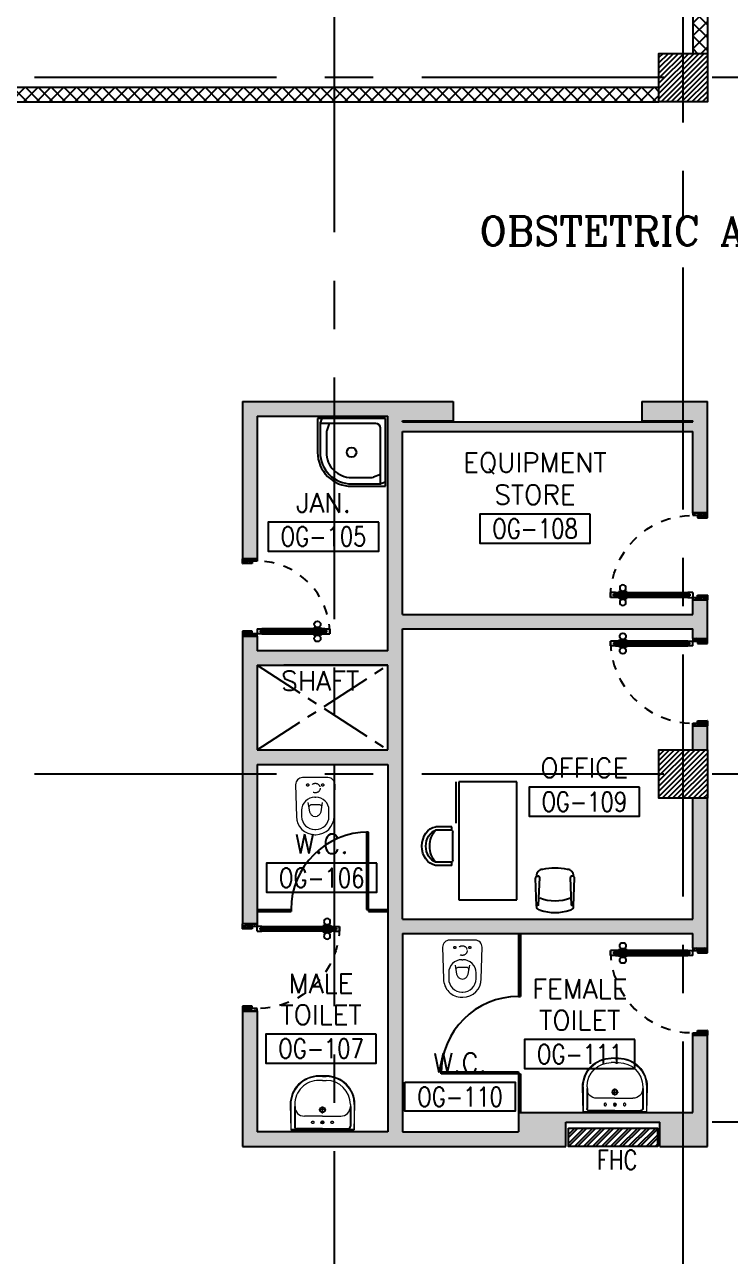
# Model space of a CAD drawing. Extents: x 276011.4 to 276105.3, y 57291.9 to 57371.4.
# Drawn here: x 276070.01 to 276077.3, y 57308.18 to 57320.91 of the extents above; entities that cross this region are included whole.
import ezdxf
from ezdxf.enums import TextEntityAlignment as Align

# ---------------------------------------------------------------- set-up
doc = ezdxf.new("R2010")
doc.units = 0
doc.header["$MEASUREMENT"] = 0
for name, pattern in [('CENTER2', [1.125, 0.75, -0.125, 0.125, -0.125]), ('CENTERX2', [4, 2.5, -0.5, 0.5, -0.5]), ('DASHED', [0.75, 0.5, -0.25]), ('HIDDEN', [0.375, 0.25, -0.125]), ('HIDDEN2', [0.1875, 0.125, -0.0625])]:
    doc.linetypes.add(name, pattern=pattern)
doc.layers.get('0').update_dxf_attribs({"linetype": 'CONTINUOUS'})
for name, color, linetype in [('AXES', 11, 'CENTERX2'), ('COL', 5, 'CONTINUOUS'), ('DOOR', 7, 'CONTINUOUS'), ('FHC', 2, 'CONTINUOUS'), ('FIX', 3, 'CONTINUOUS'), ('FMCHAIR', 5, 'CONTINUOUS'), ('FMDESK', 4, 'CONTINUOUS'), ('HAT', 8, 'CONTINUOUS'), ('NON-MEDICAL', 5, 'CONTINUOUS'), ('PART', 9, 'CONTINUOUS'), ('RM-BOX', 4, 'CONTINUOUS'), ('RM-NAME', 2, 'CONTINUOUS'), ('RM-NO', 2, 'CONTINUOUS'), ('SHAFT', 3, 'CONTINUOUS'), ('WALL', 2, 'CONTINUOUS'), ('WallType', 11, 'CONTINUOUS'), ('WallType2', 3, 'CONTINUOUS')]:
    doc.layers.add(name, color=color, linetype=linetype)
doc.styles.add('ROMANC', font='romanc', dxfattribs={"height": 0.1})
doc.styles.add('ROMANS', font='ROMANS.shx', dxfattribs={"width": 0.6})

# ---------------------------------------------------------------- blocks, each defined once
blk = doc.blocks.new('DESK-O')
for p, q in [((0, 0), (1, 0)), ((0, -1), (0, 0)), ((1, 0), (1, -1)), ((1, -1), (0, -1)), ((1, -1.05), (0.65, -1.05))]:
    blk.add_line(p, q)
blk = doc.blocks.new('RM1')
at = {"layer": 'RM-BOX'}
blk.add_lwpolyline([(570, -200), (-570, -200), (-570, -500), (570, -500)], close=True, dxfattribs=at)
at = {"layer": 'RM-NAME', "style": 'ROMANS'}
for tag, p in [('ROOMNAME1', (0, 324)), ('ROOMNAME2', (0, 0))]:
    blk.add_attdef(tag, text='', height=200, dxfattribs=at).set_placement(p, align=Align.MIDDLE)
at = {"layer": 'RM-NO', "style": 'ROMANS', "width": 0.8}
blk.add_attdef('ROOMNO', text='', height=200, dxfattribs=at).set_placement((0, -350), align=Align.MIDDLE)
blk = doc.blocks.new('CHR2')
for p, q in [((-0.947, 0.386), (-0.937, 0.42)), ((-0.861, 0.48), (-0.229, 0.5)), ((-0.836, 0.425), (-0.836, 0.475)), ((-0.834, 0.423), (-0.215, 0.396)), ((-0.183, 0.469), (-0.183, 0.436)), ((-0.947, -0.386), (-0.937, -0.42)), ((-0.861, -0.48), (-0.223, -0.499)), ((-0.836, -0.425), (-0.836, -0.481)), ((-0.834, -0.423), (-0.215, -0.396)), ((-0.183, -0.469), (-0.183, -0.436))]:
    blk.add_line(p, q)
for centre, radius, start, end in [((0.442, 0), 1.442, 164.4748, 195.5252), ((-0.857, 0.397), 0.0833, 92.5404, 163.5801), ((-0.834, 0.425), 0.00208, 180, 267.4596), ((0.516, 0), 1.253, 161.5812, 198.4188), ((-0.219, 0.466), 0.0359, 3.8781, 106.7041), ((-0.214, 0.428), 0.0319, 268.1708, 14.5154), ((-0.184, 0.325), 0.154, 359.6456, 90.3755), ((-1.747, 0), 1.747, 349.2995, 10.7005), ((-0.857, -0.397), 0.0833, 196.4199, 267.4596), ((-0.834, -0.425), 0.00208, 92.5404, 180), ((-0.215, -0.468), 0.0316, 255.3205, 359.2331), ((-0.214, -0.428), 0.0319, 345.4846, 91.8292), ((-0.184, -0.325), 0.154, 269.6202, 0.3544)]:
    blk.add_arc(centre, radius, start, end)
blk = doc.blocks.new('CHR3')
for p, q in [((-0.039, 0.5), (-0.558, 0.5)), ((-0.05, 0.412), (-0.558, 0.412)), ((-0.039, 0.5), (-0.039, 0.412)), ((0, 0.362), (0, -0.362)), ((-0.05, -0.412), (-0.558, -0.412)), ((-0.039, -0.5), (-0.553, -0.5)), ((-0.039, -0.411), (-0.039, -0.5))]:
    blk.add_line(p, q)
for centre, radius, start, end in [((-0.497, 0), 0.503, 97.0495, 263.5769), ((-0.446, 0), 0.427, 105.249, 254.751), ((-0.212, 0), 0.538, 130.0756, 229.9244), ((-0.05, 0.362), 0.05, 0, 90), ((-0.05, -0.362), 0.05, 270, 0)]:
    blk.add_arc(centre, radius, start, end)
blk = doc.blocks.new('*X47')
at = {"color": 0}
for p, q in [((235129, 132669), (235610, 133150)), ((235129, 132722), (235556, 133150)), ((235129, 132775), (235503, 133150)), ((235129, 132828), (235450, 133150)), ((235129, 132881), (235397, 133150)), ((235129, 132934), (235344, 133150)), ((235129, 132987), (235291, 133150)), ((235129, 133040), (235238, 133150)), ((235129, 133093), (235185, 133150)), ((235163, 132650), (235629, 133116)), ((235216, 132650), (235629, 133063)), ((235269, 132650), (235629, 133010)), ((235322, 132650), (235629, 132957)), ((235375, 132650), (235629, 132904)), ((235428, 132650), (235629, 132851)), ((235481, 132650), (235629, 132798)), ((235534, 132650), (235629, 132745)), ((235587, 132650), (235629, 132691))]:
    blk.add_line(p, q, dxfattribs=at)
blk = doc.blocks.new('COL50')
at = {"layer": 'COL'}
blk.add_lwpolyline([(-250, 250), (-250, -250), (250, -250), (250, 250)], close=True, dxfattribs=at)
blk = doc.blocks.new('*X41')
at = {"color": 0}
for p, q in [((235129, 139881), (235597, 140350)), ((235129, 139934), (235544, 140350)), ((235129, 139987), (235491, 140350)), ((235129, 140040), (235438, 140350)), ((235129, 140093), (235385, 140350)), ((235129, 140146), (235332, 140350)), ((235129, 140199), (235279, 140350)), ((235129, 140253), (235226, 140350)), ((235129, 140306), (235173, 140350)), ((235150, 139850), (235629, 140328)), ((235203, 139850), (235629, 140275)), ((235256, 139850), (235629, 140222)), ((235309, 139850), (235629, 140169)), ((235362, 139850), (235629, 140116)), ((235415, 139850), (235629, 140063)), ((235468, 139850), (235629, 140010)), ((235521, 139850), (235629, 139957)), ((235574, 139850), (235629, 139904))]:
    blk.add_line(p, q, dxfattribs=at)
blk = doc.blocks.new('DOOR90')
at = {"layer": 'DOOR', "color": 0, "linetype": 'ByBlock'}
for p, q in [((-150, 0), (-150, -25)), ((-150, 0), (0, 0)), ((0, -50), (0, 0)), ((-1000, -25), (-1000, -75)), ((-1000, -75), (-1000, -25)), ((-950, -25), (-1000, -25)), ((-950, -75), (-1000, -75)), ((-970, -42), (-970, -58)), ((-950, -42), (-970, -42)), ((-950, -58), (-970, -58)), ((-950, -25), (-950, -42)), ((-950, -58), (-950, -75)), ((-918, -25), (-918, -18)), ((-828, -18), (-918, -18)), ((-918, -75), (-918, -82)), ((-828, -82), (-918, -82)), ((-905, -18), (-905, -9)), ((-905, -9), (-840, -9)), ((-905, -18), (-840, -18)), ((-905, -82), (-905, -91)), ((-905, -82), (-840, -82)), ((-905, -91), (-840, -91)), ((-840, -18), (-840, -9)), ((-840, -82), (-840, -91)), ((-828, -25), (-828, -18)), ((-828, -75), (-828, -82)), ((-200, -42), (-200, -25)), ((-200, -25), (-150, -25)), ((-180, -42), (-200, -42)), ((-200, -75), (-200, -58)), ((-200, -58), (-180, -58)), ((-150, -75), (-200, -75)), ((-180, -58), (-180, -42)), ((-150, -75), (-150, -25)), ((-150, -25), (-100, -25)), ((-100, -25), (-100, -50)), ((-100, -50), (0, -50)), ((-150, -900), (-150, -875)), ((-150, -875), (-100, -875)), ((-100, -850), (0, -850)), ((-100, -875), (-100, -850)), ((0, -850), (0, -900)), ((0, -900), (-150, -900)), ((-150, -900), (0, -900))]:
    blk.add_line(p, q, dxfattribs=at)
at = {"layer": 'DOOR', "color": 9, "linetype": 'ByBlock'}
for p, q in [((0, -50), (-114, 0)), ((0, -50), (-40, 0)), ((0, -50), (-100, -37)), ((0, -850), (-114, -900)), ((0, -850), (-100, -863)), ((0, -850), (-40, -900))]:
    blk.add_line(p, q, dxfattribs=at)
at = {"layer": 'DOOR', "linetype": 'ByBlock'}
for p, q in [((-200, -25), (-950, -25)), ((-200, -42), (-950, -42)), ((-200, -58), (-950, -58)), ((-950, -75), (-200, -75))]:
    blk.add_line(p, q, dxfattribs=at)
at = {"layer": 'DOOR', "color": 0, "linetype": 'ByBlock'}
for centre in [(-873, 24), (-873, -124)]:
    blk.add_circle(centre, 32.4, dxfattribs=at)
at = {"layer": 'DOOR', "color": 9, "linetype": 'ByBlock'}
for centre, radius, start, end in [((0, -50), 154, 161.1053, 166.2858), ((0, -50), 134, 158.1598, 169.28), ((0, -50), 94.4, 148.0182, 180), ((0, -50), 74.4, 137.7764, 180), ((0, -50), 114, 154.0838, 167.3774), ((0, -50), 54.4, 113.2074, 180), ((0, -50), 34.4, 90, 180), ((0, -50), 14.4, 90, 180), ((0, -850), 154, 193.7142, 198.8947), ((0, -850), 134, 190.72, 201.8402), ((0, -850), 94.4, 180, 211.9818), ((0, -850), 74.4, 180, 222.2236), ((0, -850), 54.4, 180, 246.7926), ((0, -850), 34.4, 180, 270), ((0, -850), 14.4, 180, 270)]:
    blk.add_arc(centre, radius, start, end, dxfattribs=at)
at = {"layer": 'DOOR', "linetype": 'HIDDEN', "ltscale": 0.5}
blk.add_arc((-150, -25), 850, 180, 270, dxfattribs=at)
blk = doc.blocks.new('DOOR80')
at = {"layer": 'DOOR', "color": 0, "linetype": 'ByBlock'}
for p, q in [((-30, 900), (-80, 900)), ((-80, 900), (-30, 900)), ((-80, 850), (-80, 900)), ((-30, 850), (-30, 900)), ((-87, 805), (-96, 805)), ((-96, 805), (-96, 740)), ((-80, 818), (-87, 818)), ((-87, 728), (-87, 818)), ((-87, 805), (-87, 740)), ((-63, 850), (-80, 850)), ((-47, 870), (-63, 870)), ((-63, 850), (-63, 870)), ((-47, 850), (-47, 870)), ((-30, 850), (-47, 850)), ((-30, 818), (-22, 818)), ((-22, 728), (-22, 818)), ((-22, 805), (-13, 805)), ((-22, 805), (-22, 740)), ((-13, 805), (-13, 740)), ((-87, 740), (-96, 740)), ((-80, 728), (-87, 728)), ((-30, 728), (-22, 728)), ((-22, 740), (-13, 740)), ((-805, 0), (-805, 150)), ((-805, 150), (-780, 150)), ((-805, 150), (-805, 0)), ((-780, 150), (-780, 100)), ((-80, 200), (-63, 200)), ((-80, 150), (-80, 200)), ((-80, 150), (-30, 150)), ((-63, 200), (-63, 180)), ((-63, 180), (-47, 180)), ((-47, 200), (-30, 200)), ((-47, 180), (-47, 200)), ((-30, 200), (-30, 150)), ((-5, 150), (-30, 150)), ((-30, 150), (-30, 100)), ((-5, 150), (-5, 0)), ((-755, 0), (-805, 0)), ((-780, 100), (-755, 100)), ((-755, 100), (-755, 0)), ((-55, 100), (-55, 0)), ((-30, 100), (-55, 100)), ((-55, 0), (-5, 0))]:
    blk.add_line(p, q, dxfattribs=at)
at = {"layer": 'DOOR', "linetype": 'ByBlock'}
for p, q in [((-80, 850), (-80, 200)), ((-63, 200), (-63, 850)), ((-47, 200), (-47, 850)), ((-30, 200), (-30, 850)), ((-5, 0), (-5, 150))]:
    blk.add_line(p, q, dxfattribs=at)
at = {"layer": 'DOOR', "color": 9, "linetype": 'ByBlock'}
for p, q in [((-755, 0), (-805, 114)), ((-755, 0), (-805, 40)), ((-755, 0), (-768, 100)), ((-55, 0), (-5, 114)), ((-55, 0), (-41, 100)), ((-55, 0), (-5, 40))]:
    blk.add_line(p, q, dxfattribs=at)
at = {"layer": 'DOOR', "color": 0, "linetype": 'ByBlock'}
for centre in [(-128, 773), (19, 773)]:
    blk.add_circle(centre, 32.4, dxfattribs=at)
at = {"layer": 'DOOR', "linetype": 'HIDDEN', "ltscale": 0.5}
blk.add_arc((-30, 150), 750, 90, 180, dxfattribs=at)
at = {"layer": 'DOOR', "color": 9, "linetype": 'ByBlock'}
for centre, radius, start, end in [((-755, 0), 154, 103.7142, 108.8947), ((-755, 0), 134, 100.72, 111.8402), ((-55, 0), 134, 68.1598, 79.28), ((-55, 0), 154, 71.1053, 76.2858), ((-755, 0), 94.4, 90, 121.9818), ((-755, 0), 74.4, 90, 132.2236), ((-755, 0), 54.4, 90, 156.7926), ((-755, 0), 34.4, 90, 180), ((-755, 0), 14.4, 90, 180), ((-55, 0), 94.4, 58.0182, 90), ((-55, 0), 74.4, 47.7764, 90), ((-55, 0), 54.4, 23.2074, 90), ((-55, 0), 34.4, 0, 90), ((-55, 0), 14.4, 0, 90), ((-55, 0), 114, 64.0838, 77.3774)]:
    blk.add_arc(centre, radius, start, end, dxfattribs=at)
blk = doc.blocks.new('LAV-003')
at = {"layer": 'FIX', "linetype": 'Continuous', "lineweight": 20}
for p, q in [((-328, -285), (-328, -25)), ((327, -285), (327, -25)), ((0, -165), (-188, -165)), ((0, -165), (187, -165)), ((-288, -285), (-288, -265)), ((287, -285), (287, -265)), ((0, -535), (-38, -535)), ((0, -575), (-38, -575)), ((0, -535), (37, -535)), ((0, -575), (37, -575))]:
    blk.add_line(p, q, dxfattribs=at)
at = {"layer": 'FIX', "linetype": 'ByBlock'}
blk.add_line((-328, -25), (327, -25), dxfattribs=at)
at = {"layer": 'FIX', "linetype": 'ByBlock', "ltscale": 0.3}
for p, q in [((-288, -265), (-288, -60)), ((0, -35), (-262, -35)), ((0, -35), (262, -35)), ((287, -265), (287, -60))]:
    blk.add_line(p, q, dxfattribs=at)
at = {"layer": 'FIX', "lineweight": 20}
for p, q in [((-16, -101), (15, -101)), ((0, -85), (0, -116))]:
    blk.add_line(p, q, dxfattribs=at)
at = {"layer": 'FIX', "linetype": 'DASHED', "lineweight": 20, "ltscale": 0.04}
for p, q in [((-36, -230), (37, -230)), ((0, -194), (0, -266))]:
    blk.add_line(p, q, dxfattribs=at)
at = {"layer": 'FIX', "linetype": 'Continuous', "lineweight": 20}
blk.add_lwpolyline([(295, -25), (0, -25), (-328, -25), (-335, -285, 0.414214), (-38, -582), (0, -582), (37, -582, 0.414214), (334, -285), (327, -25), (0, -25)], format="xyb", dxfattribs=at)
at = {"layer": 'FIX', "linetype": 'HIDDEN', "lineweight": 20, "ltscale": 0.05}
for centre in [(-100, -101), (100, -101)]:
    blk.add_circle(centre, 12.4, dxfattribs=at)
at = {"layer": 'FIX', "lineweight": 20}
for centre, radius in [((0, -101), 15.5), ((0, -230), 29.5), ((0, -230), 22.5)]:
    blk.add_circle(centre, radius, dxfattribs=at)
at = {"layer": 'FIX', "linetype": 'ByBlock', "ltscale": 0.3}
for centre, start, end in [((-262, -60), 90, 180), ((262, -60), 0, 90)]:
    blk.add_arc(centre, 25, start, end, dxfattribs=at)
at = {"layer": 'FIX', "linetype": 'Continuous', "lineweight": 20}
for centre, radius, start, end in [((-188, -265), 100, 90, 180), ((187, -265), 100, 0, 90), ((-38, -285), 290, 180, 270), ((-38, -285), 250, 180, 270), ((37, -285), 250, 270, 0), ((37, -285), 290, 270, 0)]:
    blk.add_arc(centre, radius, start, end, dxfattribs=at)
blk = doc.blocks.new('WC1')
at = {"layer": 'FIX', "lineweight": 20}
for p, q in [((-210, 204), (-538, 194)), ((-475, 141), (-538, 141)), ((-727, 5), (-727, -5)), ((-674, 5), (-674, -5)), ((-534, 24), (-540, 0)), ((-540, 0), (-534, -24)), ((-395, 76), (-490, 60)), ((-339, 5), (-339, -5)), ((-490, -60), (-395, -76)), ((-538, -141), (-475, -141)), ((-538, -194), (-210, -204))]:
    blk.add_line(p, q, dxfattribs=at)
at = {"layer": 'FIX', "linetype": 'Continuous', "lineweight": 20}
blk.add_line((-420, -47), (-420, 45), dxfattribs=at)
at = {"layer": 'FIX', "lineweight": 20}
blk.add_lwpolyline([(-213, -204), (-210, -204, 0.414214), (-137, -131), (-137, 0), (-137, 131, 0.414214), (-210, 204)], format="xyb", dxfattribs=at)
at = {"layer": 'FIX', "linetype": 'HIDDEN2', "lineweight": 20, "ltscale": 0.3}
blk.add_circle((-245, 0), 49.8, dxfattribs=at)
at = {"layer": 'FIX', "linetype": 'HIDDEN', "lineweight": 20, "ltscale": 0.05}
for centre in [(-213, 78), (-213, -77)]:
    blk.add_circle(centre, 11.6, dxfattribs=at)
at = {"layer": 'FIX', "lineweight": 20}
for centre, radius, start, end in [((-538, 5), 189, 90, 180), ((-538, 5), 136, 90, 180), ((-475, 5), 136, 360, 90), ((-473, -7), 68.2, 128.9242, 152.8468), ((-464, -18), 82, 108.496, 128.9242), ((-538, -5), 189, 180, 270), ((-538, -5), 136, 180, 270), ((-473, 7), 68.2, 207.1532, 231.0758), ((-464, 18), 82, 231.0758, 251.504), ((-475, -5), 136, 270, 0)]:
    blk.add_arc(centre, radius, start, end, dxfattribs=at)
at = {"layer": 'FIX', "linetype": 'Continuous', "lineweight": 20}
for centre, start, end in [((-443, 46), 357.6662, 91.6121), ((-442, -46), 268.3879, 2.3338)]:
    blk.add_arc(centre, 22.3, start, end, dxfattribs=at)
blk = doc.blocks.new('JAN-001')
for p, q in [((730, -30), (30, -30)), ((30, -30), (30, -730)), ((705, -80), (130, -80)), ((610, -80), (635, -152)), ((688, -30), (704, -76)), ((705, -380), (705, -84)), ((730, -380), (730, -30)), ((80, -130), (80, -705)), ((640, -380), (640, -184)), ((80, -610), (152, -635)), ((30, -688), (76, -704)), ((30, -730), (380, -730)), ((84, -705), (380, -705)), ((184, -640), (380, -640))]:
    blk.add_line(p, q)
blk.add_circle((380, -380), 50)
for centre, radius, start, end in [((130, -130), 50, 90, 180), ((680, -84), 25, 0, 19.0039), ((540, -184), 100, 0, 19.0039), ((380, -380), 350, 270, 0), ((380, -380), 325, 270, 0), ((380, -380), 260, 270, 0), ((184, -540), 100, 250.9961, 270), ((84, -680), 25, 250.9961, 270)]:
    blk.add_arc(centre, radius, start, end)

msp = doc.modelspace()

# ---------------------------------------------------------------- hatches: boundary and pattern name
at = {"layer": 'FHC', "linetype": 'ByBlock', "ltscale": 0.3}
h = msp.add_hatch(dxfattribs=at)
h.set_pattern_fill('ANSI32', color=11, scale=0.175, style=0)
h.set_pattern_definition([(45, (275843.43413, 57278.26192), (-0.046403883, 0.046403883), []), (45, (275843.465067, 57278.26192), (-0.046403883, 0.046403883), [])])
h.paths.add_polyline_path([(276076.5503, 57309.3129), (276076.5503, 57309.5029), (276075.6303, 57309.5029), (276075.6303, 57309.3129)])
h.paths.add_polyline_path([(276075.4177, 57308.8918), (276075.4177, 57309.3126), (276075.6802, 57309.3126), (276075.6802, 57308.8918)], flags=9)
at = {"layer": 'WallType', "linetype": 'ByBlock', "ltscale": 0.3}
h = msp.add_hatch(dxfattribs=at)
h.set_pattern_fill('ANSI37', color=256, scale=0.75, style=0)
h.set_pattern_definition([(45, (0, 0), (-0.066291260736, 0.066291260736), []), (135, (0, 0), (-0.066291260736, -0.066291260736), [])])
h.paths.add_polyline_path([(276077.0655, 57326.0629), (276076.9154, 57326.0629), (276076.9154, 57320.6129), (276077.0655, 57320.6129), (276077.0655, 57323.8879), (276077.7155, 57323.8879), (276077.7155, 57324.0379), (276077.0655, 57324.0379)])
h.paths.add_polyline_path([(276080.1655, 57324.0379), (276079.5155, 57324.0379), (276079.5155, 57323.8879), (276080.1655, 57323.8879)])
h.paths.add_polyline_path([(276073.2155, 57320.2629), (276069.8655, 57320.2629), (276069.8655, 57320.1129), (276073.2155, 57320.1129)])
h.paths.add_polyline_path([(276076.5655, 57320.2629), (276073.2155, 57320.2629), (276073.2155, 57320.1129), (276076.5655, 57320.1129)])
at = {"layer": 'WallType2', "linetype": 'ByBlock', "ltscale": 0.3}
h = msp.add_hatch(dxfattribs=at)
h.set_pattern_fill('HONEY', color=256, scale=0.4, style=0)
h.set_pattern_definition([(0, (0, 0), (0.075, 0.04330127), [0.05, -0.1]), (120, (0, 0), (-0.074999999836, 0.043301270284), [0.05, -0.1]), (60, (0, 0), (1.64e-10, 0.086602540284), [-0.1, 0.05])])
h.paths.add_polyline_path([(276075.6055, 57309.5629), (276076.5755, 57309.5629), (276076.5755, 57309.3129), (276076.8155, 57309.3129), (276076.8155, 57309.6629), (276075.3155, 57309.6629), (276075.1155, 57309.6629), (276075.1155, 57309.4629), (276073.9155, 57309.4629), (276073.9155, 57311.5129), (276076.8155, 57311.5129), (276076.8155, 57311.6629), (276073.9155, 57311.6629), (276073.9155, 57313.1629), (276073.7655, 57313.1629), (276073.7655, 57309.4629), (276073.2155, 57309.4629), (276073.2155, 57309.3129), (276075.6055, 57309.3129)])
h.paths.add_polyline_path([(276073.2155, 57309.4629), (276072.4155, 57309.4629), (276072.4155, 57310.7129), (276072.2655, 57310.7129), (276072.2655, 57309.3129), (276073.2155, 57309.3129)])
h.paths.add_polyline_path([(276072.4155, 57313.1629), (276072.2655, 57313.1629), (276072.2655, 57311.6129), (276072.4155, 57311.6129)])
h.paths.add_polyline_path([(276073.2155, 57313.4129), (276072.4155, 57313.4129), (276072.4155, 57314.2879), (276073.2155, 57314.2879), (276073.2155, 57314.4379), (276072.4155, 57314.4379), (276072.4155, 57314.5879), (276072.2655, 57314.5879), (276072.2655, 57313.1629), (276072.4155, 57313.1629), (276072.4155, 57313.2629), (276073.2155, 57313.2629)])
h.paths.add_polyline_path([(276073.9155, 57314.6629), (276076.8155, 57314.6629), (276076.8155, 57314.8129), (276073.9155, 57314.8129), (276073.9155, 57316.7029), (276076.8155, 57316.7029), (276076.8155, 57316.8029), (276073.9155, 57316.8029), (276073.9155, 57316.8129), (276074.439, 57316.8129), (276074.439, 57317.0129), (276073.2155, 57317.0129), (276073.2155, 57316.8629), (276073.7655, 57316.8629), (276073.7655, 57314.4379), (276073.2155, 57314.4379), (276073.2155, 57314.2879), (276073.7655, 57314.2879), (276073.7655, 57313.4129), (276073.2155, 57313.4129), (276073.2155, 57313.2629), (276073.7655, 57313.2629), (276073.7655, 57313.1629), (276073.9155, 57313.1629)])
h.paths.add_polyline_path([(276072.4155, 57316.8629), (276073.2155, 57316.8629), (276073.2155, 57317.0129), (276072.2655, 57317.0129), (276072.2655, 57315.3879), (276072.4155, 57315.3879)])
h.paths.add_polyline_path([(276077.0655, 57317.0129), (276076.8155, 57317.0129), (276076.8155, 57316.8129), (276076.9155, 57316.8129), (276076.9155, 57316.8029), (276076.8155, 57316.8029), (276076.8155, 57316.7029), (276076.9155, 57316.7029), (276076.9155, 57315.8629), (276077.0655, 57315.8629)])
h.paths.add_polyline_path([(276076.8155, 57317.0129), (276076.389, 57317.0129), (276076.389, 57316.8129), (276076.8155, 57316.8129)], flags=17)
h.paths.add_polyline_path([(276077.0655, 57313.6629), (276076.9155, 57313.6629), (276076.9155, 57313.4129), (276077.0655, 57313.4129)])
h.paths.add_polyline_path([(276077.0655, 57314.9629), (276076.9155, 57314.9629), (276076.9155, 57314.8129), (276076.8155, 57314.8129), (276076.8155, 57314.6629), (276076.9155, 57314.6629), (276076.9155, 57314.5629), (276077.0655, 57314.5629)])
h.paths.add_polyline_path([(276077.0655, 57312.9129), (276076.9155, 57312.9129), (276076.9155, 57311.6629), (276076.8155, 57311.6629), (276076.8155, 57311.5129), (276076.9155, 57311.5129), (276076.9155, 57311.3629), (276077.0655, 57311.3629)])
h.paths.add_polyline_path([(276077.0655, 57310.4629), (276076.9155, 57310.4629), (276076.9155, 57309.6629), (276076.8155, 57309.6629), (276076.8155, 57309.3129), (276077.0655, 57309.3129)])

# ---------------------------------------------------------------- linework, layer by layer
at = {"layer": 'AXES'}
for p, q in [((276076.8155, 57291.8986), (276076.8155, 57370.7113)), ((276073.2155, 57298.7629), (276073.2155, 57357.5829)), ((276104.6155, 57320.3629), (276036.5755, 57320.3629)), ((276104.6155, 57320.3629), (276052.5255, 57320.3629)), ((276104.6155, 57313.1629), (276052.5255, 57313.1629)), ((276104.6155, 57309.5629), (276077.0655, 57309.5629))]:
    msp.add_line(p, q, dxfattribs=at)
at = {"layer": 'FHC', "color": 2, "linetype": 'ByBlock', "ltscale": 0.3}
msp.add_lwpolyline([(276075.6303, 57309.5029), (276076.5503, 57309.5029), (276076.5503, 57309.3129), (276075.6303, 57309.3129)], close=True, dxfattribs=at)
at = {"layer": 'PART', "linetype": 'ByBlock'}
for p, q in [((276073.5655, 57312.5629), (276073.5455, 57312.5629)), ((276073.5455, 57312.5629), (276073.5455, 57311.7629)), ((276073.5655, 57311.7629), (276073.5655, 57312.5629)), ((276072.4155, 57311.7629), (276072.7655, 57311.7629)), ((276072.4155, 57311.7429), (276072.7655, 57311.7429)), ((276072.7655, 57311.7629), (276072.7655, 57311.7429)), ((276073.5455, 57311.7629), (276073.5655, 57311.7629)), ((276073.5655, 57311.7629), (276073.5655, 57311.7429)), ((276073.5655, 57311.7629), (276073.7655, 57311.7629)), ((276073.5655, 57311.7429), (276073.7655, 57311.7429)), ((276075.1155, 57311.5129), (276075.1155, 57310.8638)), ((276075.1355, 57311.5129), (276075.1355, 57310.8638)), ((276075.1155, 57310.8638), (276075.1355, 57310.8638)), ((276074.3155, 57310.0638), (276074.3155, 57310.0838)), ((276074.3155, 57310.0838), (276075.1155, 57310.0838)), ((276075.1155, 57310.0638), (276074.3155, 57310.0638)), ((276075.1155, 57310.0838), (276075.1155, 57310.0638)), ((276075.1155, 57310.0638), (276075.1355, 57310.0638)), ((276075.1155, 57310.0638), (276075.1155, 57309.6629)), ((276075.1355, 57310.0638), (276075.1355, 57309.6629))]:
    msp.add_line(p, q, dxfattribs=at)
for centre in [(276073.5655, 57311.7629), (276075.1155, 57310.0638)]:
    msp.add_arc(centre, 0.8, 90, 180, dxfattribs=at)
at = {"layer": 'WALL'}
for p, q in [((276076.9154, 57326.0629), (276076.9154, 57320.6129)), ((276077.0655, 57323.8879), (276077.0655, 57320.6129)), ((276072.2655, 57317.0129), (276074.439, 57317.0129)), ((276072.2655, 57317.0129), (276072.2655, 57315.3879)), ((276074.439, 57317.0129), (276074.439, 57316.8129)), ((276076.389, 57317.0129), (276077.0655, 57317.0129)), ((276076.389, 57317.0129), (276076.389, 57316.8129)), ((276077.0655, 57315.8629), (276077.0655, 57317.0129)), ((276072.4155, 57316.8629), (276072.4155, 57315.3879)), ((276072.4155, 57316.8629), (276073.7655, 57316.8629)), ((276073.7655, 57314.4379), (276073.7655, 57316.8629)), ((276073.9155, 57316.8129), (276074.439, 57316.8129)), ((276073.9155, 57316.8029), (276073.9155, 57316.8129)), ((276073.9155, 57316.8029), (276076.9155, 57316.8029)), ((276076.389, 57316.8129), (276076.9155, 57316.8129)), ((276076.9155, 57316.8029), (276076.9155, 57316.8129)), ((276073.9155, 57314.8129), (276073.9155, 57316.7029)), ((276073.9155, 57316.7029), (276076.9155, 57316.7029)), ((276076.9155, 57315.8629), (276076.9155, 57316.7029)), ((276076.9155, 57315.8629), (276077.0655, 57315.8629)), ((276072.2655, 57315.3879), (276072.4155, 57315.3879)), ((276076.9155, 57314.8129), (276076.9155, 57314.9629)), ((276076.9155, 57314.9629), (276077.0655, 57314.9629)), ((276077.0655, 57314.5629), (276077.0655, 57314.9629)), ((276073.9155, 57314.8129), (276076.9155, 57314.8129)), ((276073.9155, 57311.6629), (276073.9155, 57314.6629)), ((276073.9155, 57314.6629), (276076.9155, 57314.6629)), ((276076.9155, 57314.5629), (276076.9155, 57314.6629)), ((276072.2655, 57314.5879), (276072.2655, 57311.6129)), ((276072.2655, 57314.5879), (276072.4155, 57314.5879)), ((276072.4155, 57314.5879), (276072.4155, 57314.4379)), ((276076.9155, 57314.5629), (276077.0655, 57314.5629)), ((276073.7655, 57314.4379), (276072.4155, 57314.4379)), ((276072.4155, 57314.2879), (276072.4155, 57313.4129)), ((276072.4155, 57314.2879), (276073.7655, 57314.2879)), ((276073.7655, 57314.2879), (276072.6905, 57314.2879)), ((276073.7655, 57313.4129), (276073.7655, 57314.2879)), ((276076.9155, 57313.4129), (276076.9155, 57313.6629)), ((276076.9155, 57313.6629), (276077.0655, 57313.6629)), ((276077.0655, 57313.4129), (276077.0655, 57313.6629)), ((276072.4155, 57313.4129), (276073.7655, 57313.4129)), ((276072.4155, 57313.2629), (276072.4155, 57311.6129)), ((276072.4155, 57313.2629), (276073.7655, 57313.2629)), ((276073.7655, 57313.2629), (276073.7655, 57309.4629)), ((276076.9155, 57311.6629), (276076.9155, 57312.9129)), ((276077.0655, 57311.3629), (276077.0655, 57312.9129)), ((276072.4155, 57311.6129), (276072.2655, 57311.6129)), ((276073.9155, 57311.6629), (276076.9155, 57311.6629)), ((276073.9155, 57311.5129), (276073.9155, 57309.4629)), ((276073.9155, 57311.5129), (276076.9155, 57311.5129)), ((276076.9155, 57311.3629), (276076.9155, 57311.5129)), ((276076.9155, 57311.3629), (276077.0655, 57311.3629)), ((276072.2655, 57310.7129), (276072.2655, 57309.3129)), ((276072.4155, 57310.7129), (276072.2655, 57310.7129)), ((276072.4155, 57310.7129), (276072.4155, 57309.4629)), ((276076.9155, 57309.6629), (276076.9155, 57310.4629)), ((276076.9155, 57310.4629), (276077.0655, 57310.4629)), ((276077.0655, 57309.3129), (276077.0655, 57310.4629)), ((276075.1155, 57309.6629), (276075.3155, 57309.6629)), ((276075.1155, 57309.6629), (276075.1155, 57309.4629)), ((276075.3155, 57309.6629), (276076.9155, 57309.6629)), ((276075.6055, 57309.3129), (276075.6055, 57309.5629)), ((276075.6055, 57309.5629), (276076.5755, 57309.5629)), ((276076.5755, 57309.3129), (276076.5755, 57309.5629)), ((276073.7655, 57309.4629), (276072.4155, 57309.4629)), ((276073.9155, 57309.4629), (276075.1155, 57309.4629)), ((276072.2655, 57309.3129), (276075.6055, 57309.3129)), ((276076.5755, 57309.3129), (276077.0655, 57309.3129))]:
    msp.add_line(p, q, dxfattribs=at)
at = {"layer": 'WALL', "linetype": 'ByBlock'}
for p, q in [((276069.8655, 57320.2629), (276076.5655, 57320.2629)), ((276069.8655, 57320.1129), (276076.5655, 57320.1129))]:
    msp.add_line(p, q, dxfattribs=at)
at = {"layer": 'WALL', "color": 0, "linetype": 'CENTER2', "ltscale": 0.7}
for p, q in [((276072.4155, 57313.4129), (276073.7655, 57314.2879)), ((276072.4155, 57314.2879), (276073.7655, 57313.4129))]:
    msp.add_line(p, q, dxfattribs=at)
at = {"layer": 'WALL', "linetype": 'ByBlock', "ltscale": 0.3}
for points in [[(276076.5655, 57320.6129), (276077.0655, 57320.6129), (276077.0655, 57320.1129), (276076.5655, 57320.1129)], [(276076.5655, 57313.4129), (276077.0655, 57313.4129), (276077.0655, 57312.9129), (276076.5655, 57312.9129)]]:
    msp.add_lwpolyline(points, close=True, dxfattribs=at)

# ---------------------------------------------------------------- block references
at = {"layer": 'COL', "xscale": -0.001, "yscale": 0.001, "zscale": 0.001}
for p in [(276076.8155, 57320.3629), (276076.8155, 57313.1629)]:
    msp.add_blockref('COL50', p, dxfattribs=at)
at = {"layer": 'DOOR', "color": 0, "linetype": 'ByBlock', "yscale": 0.001, "zscale": 0.001}
for name, p, xscale, rotation in [('DOOR90', (276077.0655, 57314.9629), -0.001, 180), ('DOOR80', (276072.2655, 57314.5834), 0.001, 270)]:
    msp.add_blockref(name, p, dxfattribs=dict(at, xscale=xscale, rotation=rotation))
for p, xscale in [((276077.0655, 57314.5629), 0.001), ((276072.2655, 57311.6129), -0.001), ((276077.0655, 57311.3629), 0.001)]:
    msp.add_blockref('DOOR90', p, dxfattribs=dict(at, xscale=xscale))
at = {"layer": 'FIX', "xscale": 0.001, "yscale": 0.001, "zscale": 0.001}
for name, p, rotation in [('JAN-001', (276073.7705, 57316.8679), 270), ('WC1', (276073.0164, 57313.2629), 90), ('WC1', (276074.5352, 57311.5829), 89.99999999999999)]:
    msp.add_blockref(name, p, dxfattribs=dict(at, rotation=rotation))
at = {"layer": 'FIX', "color": 6, "linetype": 'ByBlock', "ltscale": 0.3, "xscale": 0.001, "yscale": 0.001, "zscale": 0.001, "rotation": 180}
msp.add_blockref('LAV-003', (276073.0905, 57309.4609), dxfattribs=at)
at = {"layer": 'FMCHAIR', "yscale": 0.4}
for name, p, xscale, zscale, rotation in [('CHR3', (276074.4377, 57312.4177), -0.32, 0.36, 180), ('CHR2', (276075.4923, 57312.1914), 0.46, 0.34, 90)]:
    msp.add_blockref(name, p, dxfattribs=dict(at, xscale=xscale, zscale=zscale, rotation=rotation))
at = {"layer": 'FMDESK', "xscale": -1.22, "yscale": 0.6, "zscale": 0.58, "rotation": 270}
msp.add_blockref('DESK-O', (276075.0977, 57311.8614), dxfattribs=at)
at = {"layer": 'HAT', "xscale": 0.001, "yscale": 0.001, "zscale": 0.001}
for name in ['*X41', '*X47']:
    msp.add_blockref(name, (275841.4369, 57180.2632), dxfattribs=at)
at = {"layer": 'NON-MEDICAL', "color": 6, "linetype": 'ByBlock', "ltscale": 0.3, "yscale": 0.001, "zscale": 0.001, "rotation": 180}
for p, xscale in [((276076.1106, 57309.6457), -0.001), ((276073.0905, 57309.4609), 0.001)]:
    msp.add_blockref('LAV-003', p, dxfattribs=dict(at, xscale=xscale))
at = {"layer": 'RM-NAME', "xscale": 0.001, "yscale": 0.001, "zscale": 0.001}
for p, values in [((276075.2849, 57316.0503), {'ROOMNO': 'OG-108', 'ROOMNAME2': 'STORE', 'ROOMNAME1': 'EQUIPMENT'}), ((276073.1009, 57315.9678), {'ROOMNO': 'OG-105', 'ROOMNAME2': 'JAN.'}), ((276075.7938, 57313.2268), {'ROOMNO': 'OG-109', 'ROOMNAME2': 'OFFICE'}), ((276073.0819, 57312.4402), {'ROOMNO': 'OG-106', 'ROOMNAME2': 'W.C.'}), ((276073.0753, 57310.675), {'ROOMNO': 'OG-107', 'ROOMNAME2': 'TOILET', 'ROOMNAME1': 'MALE'}), ((276075.7476, 57310.6173), {'ROOMNO': 'OG-111', 'ROOMNAME2': 'TOILET', 'ROOMNAME1': 'FEMALE'})]:
    msp.add_blockref('RM1', p, dxfattribs=at).add_auto_attribs(values)
at = {"layer": 'RM-NAME'}
ref = msp.add_blockref('RM1', (276074.5119, 57310.1764), dxfattribs=dict(at, xscale=-0.001, yscale=0.001, zscale=0.001))
ref.add_attrib('ROOMNO', 'OG-110', dxfattribs={"layer": 'RM-NO', "height": 0.2, "style": 'ROMANS', "width": 0.8}).set_placement((276074.5119, 57309.8264), align=Align.MIDDLE)
ref.add_attrib('ROOMNAME2', 'W.C.', dxfattribs={"height": 0.2, "style": 'ROMANS'}).set_placement((276074.5119, 57310.1764), align=Align.MIDDLE)

# ---------------------------------------------------------------- texts
at = {"layer": 'RM-NAME', "color": 2, "style": 'ROMANC'}
msp.add_text('OBSTETRIC AND GYNAECOLOGY DEPT.', height=0.3, dxfattribs=at).set_placement((276078.6789, 57318.7781), align=Align.MIDDLE)
at = {"layer": 'RM-NAME', "style": 'ROMANS'}
msp.add_text('SHAFT', height=0.2, dxfattribs=at).set_placement((276073.0666, 57314.1248), align=Align.MIDDLE)
at = {"layer": 'SHAFT', "color": 2, "style": 'ROMANS', "width": 0.8}
msp.add_text('FHC', height=0.2, dxfattribs=at).set_placement((276075.9249, 57309.0747))

doc.saveas('drawing.dxf')
